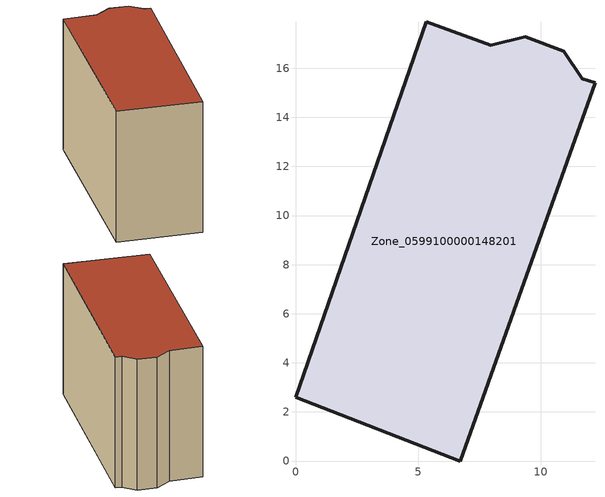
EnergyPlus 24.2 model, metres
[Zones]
Zone_0599100000148201
 floor ground (C_G): 6.71,0 0,2.6 5.32,17.89 7.96,16.94 9.36,17.28 10.93,16.7 11.67,15.58 12.2,15.4 z0
 wall outside (C_F): 0,2.6 6.71,0 12.2,15.4 11.67,15.58 10.93,16.7 9.36,17.28 7.96,16.94 5.32,17.89 0,2.6 z0:12.01
 roof outside (C_R): 9.36,17.28 7.96,16.94 5.32,17.89 0,2.6 6.71,0 12.2,15.4 11.67,15.58 10.93,16.7 z12.01
[BUILDING]
Pand.0599100000148201: North Axis=0; Terrain=City; Loads Convergence Tolerance Value=0.04; Temperature Convergence Tolerance Value=0.4; Solar Distribution=FullExterior; Maximum Number of Warmup Days=25; Minimum Number of Warmup Days=1
[Site:Location]
Rotterdam.The.Hague.AP_ZH_NLD Design_Conditions: Latitude=51.96; Longitude=4.45; Time Zone=1; Elevation=-4.5
[SITE:GROUNDTEMPERATURE:BUILDINGSURFACE]
18, 18, 18, 18, 18, 18, 18, 18, 18, 18, 18, 18
[MATERIAL] Thermal Absorptance=0.9; Solar Absorptance=0.7; Visible Absorptance=0.7
Name | Roughness | Thickness | Conductivity | Density | Specific Heat
G.TI.1946 | MediumSmooth | 0.15 | 1 | 540 | 1210
F.TI.1946 | Rough | 0.3 | 0.857143 | 1920 | 840
R.TI.1946 | MediumRough | 0.2 | 0.1 | 1500 | 1000
[CONSTRUCTION]
C_G: G.TI.1946
C_F: F.TI.1946
C_R: R.TI.1946
[ZONE]
Zone_0599100000148201: Type=1; Multiplier=1; Ceiling Height=Autocalculate; Volume=Autocalculate; Floor Area=autocalculate; Part of Total Floor Area=Yes
[ZONEINFILTRATION:DESIGNFLOWRATE]
Infil_Zone_0599100000148201: Zone or ZoneList or Space or SpaceList=Zone_0599100000148201; Schedule=AlwaysOn; Design Flow Rate Calculation Method=Flow/Area; Flow Rate per Floor Area=0.003; Constant Term Coefficient=1; Temperature Term Coefficient=0; Velocity Term Coefficient=0; Velocity Squared Term Coefficient=0
[HVACTEMPLATE:ZONE:IDEALLOADSAIRSYSTEM]
Zone_0599100000148201: Maximum Heating Supply Air Temperature=50; Minimum Cooling Supply Air Temperature=13; Maximum Heating Supply Air Humidity Ratio=0.0156; Minimum Cooling Supply Air Humidity Ratio=0.0077; Heating Limit=NoLimit; Cooling Limit=NoLimit; Dehumidification Control Type=ConstantSensibleHeatRatio; Cooling Sensible Heat Ratio=0.7; Dehumidification Setpoint=60; Humidification Control Type=None; Humidification Setpoint=30; Outdoor Air Method=None; Outdoor Air Flow Rate per Person=0.00944; Outdoor Air Flow Rate per Zone Floor Area=0; Outdoor Air Flow Rate per Zone=0; Demand Controlled Ventilation Type=None; Outdoor Air Economizer Type=NoEconomizer; Heat Recovery Type=None; Sensible Heat Recovery Effectiveness=0.7; Latent Heat Recovery Effectiveness=0.65
[ZONECONTROL:THERMOSTAT]
ThermostatControl_Zone_0599100000148201: Zone or ZoneList=Zone_0599100000148201; Control Type Schedule=DualSetpointControlType; Control 1=Thermostat_Zone_0599100000148201; Temperature Difference Between Cutout And Setpoint=0
[THERMOSTATSETPOINT:DUALSETPOINT]
Thermostat_Zone_0599100000148201: Heating Setpoint Temperature Schedule=HeatingSetpoint_Zone_0599100000148201; Cooling Setpoint Temperature Schedule=CoolingSetpoint_Zone_0599100000148201
[SCHEDULE:COMPACT]
HeatingSetpoint_Zone_0599100000148201: Through: 12/31, For: AllDays, Until: 24:00, 21
CoolingSetpoint_Zone_0599100000148201: Through: 12/31, For: AllDays, Until: 24:00, 24
DualSetpointControlType: Through: 12/31, For: AllDays, Until: 24:00, 4
AlwaysOn: Through: 12/31, For: AllDays, Until: 24:00, 1
